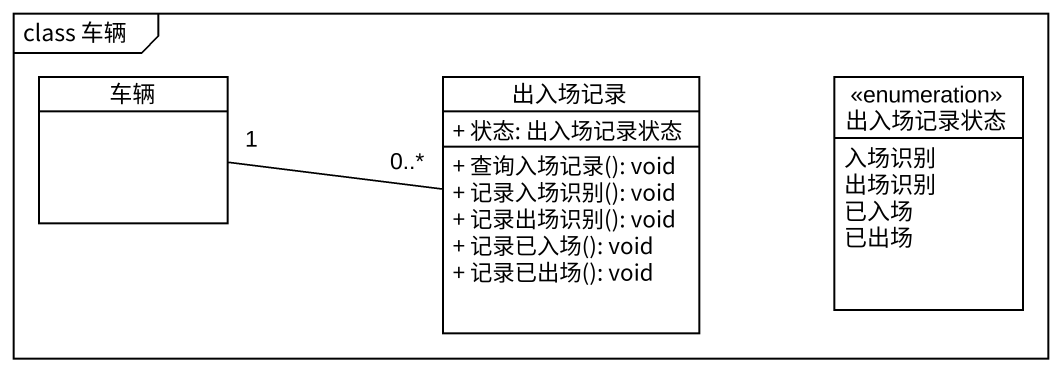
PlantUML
@startuml
mainframe class 车辆
hide circle
hide empty members
skinparam classAttributeIconSize 0
class 车辆
class 出入场记录 {
  + 状态: 出入场记录状态
  + 查询入场记录(): void
  + 记录入场识别(): void
  + 记录出场识别(): void
  + 记录已入场(): void
  + 记录已出场(): void
}
enum 出入场记录状态 {
  入场识别
  出场识别
  已入场
  已出场
}
车辆 "1" -right- "0..*" 出入场记录
@enduml
